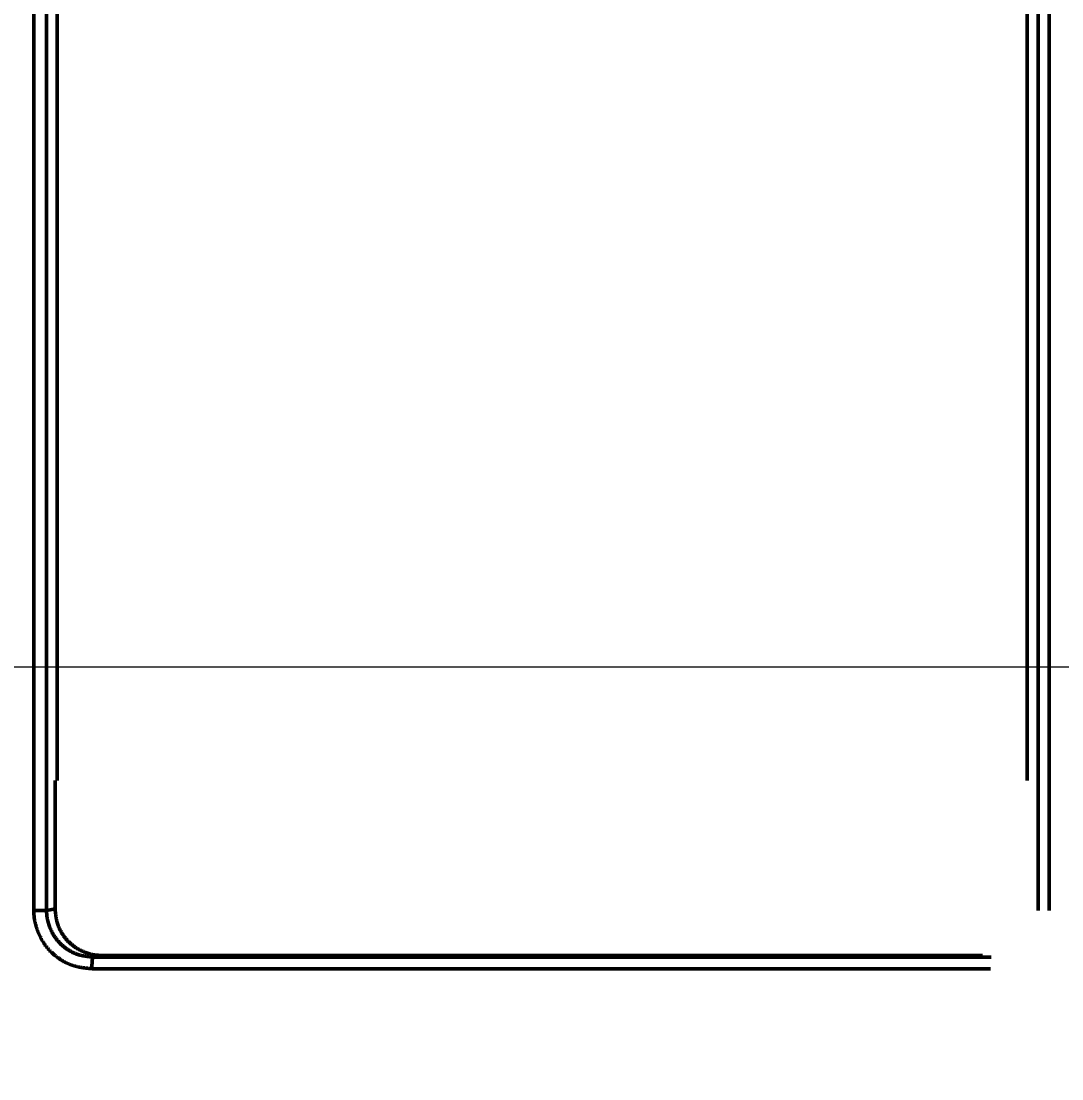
# Model space of a CAD drawing. Header units: millimetres. Extents: x -6033 to 120673, y -4970 to 90533.
# Drawn here: x 87133.36 to 87177.98, y 68215.51 to 68260.88 of the extents above; entities that cross this region are included whole.
import ezdxf
from ezdxf.enums import TextEntityAlignment as Align

# ---------------------------------------------------------------- set-up
doc = ezdxf.new("R2010")
doc.units = ezdxf.units.MM
doc.layers.get('DefPoints').update_dxf_attribs({"color": 250})
for name, color, linetype, lineweight in [('_ACM-A-ANNO-DIMS-b', 2, 'Continuous', 18), ('_ACM-A-ANNO-DIMS-c', 2, 'Continuous', 18), ('I-AR$0$I-SCOPE', 252, 'Continuous', 35), ('I-PLAN$0$_ACM-A-WALL-HACH', 251, 'Continuous', 9)]:
    doc.layers.add(name, color=color, linetype=linetype, lineweight=lineweight)
for name, color, linetype in [('I-CEILING$0$I-RCP-AIR', 64, 'Continuous'), ('I-CEILING$0$RC-Hatch【天花填充】', 251, 'Continuous'), ('I-FLOOR$0$I-FC-HATCH', 8, 'Continuous'), ('地坪', 7, 'Continuous'), ('天花', 7, 'Continuous')]:
    doc.layers.add(name, color=color, linetype=linetype)
doc.styles.add('_ACM-G-NOTES', font='arial.ttf')
doc.styles.add('I-CEILING$0$黑体', font='simhei.ttf', dxfattribs={"height": 600})
doc.dimstyles.new('_ACM-DIM-A_50', dxfattribs={"dimscale": 50, "dimtxt": 2.5, "dimasz": 1, "dimexe": 1.5, "dimexo": 1, "dimgap": 1, "dimtad": 1, "dimdec": 0, "dimrnd": 5, "dimzin": 1, "dimdsep": 46, "dimtxsty": '_ACM-G-NOTES', "dimblk": 'ARCHTICK', "dimcen": 2.5, "dimclrd": 256, "dimclre": 256, "dimclrt": 256, "dimadec": 3, "dimazin": 0, "dimtfac": 1, "dimtdec": 0, "dimtix": 1, "dimtmove": 0, "dimatfit": 3, "dimldrblk": 'DOTSMALL', "dimfxl": 5, "dimfxlon": 1, "dimlwd": 18, "dimlwe": 18, "dimarcsym": 0})

# ---------------------------------------------------------------- blocks, each defined once
blk = doc.blocks.new('I-AR')
at = {"layer": 'I-AR$0$I-SCOPE'}
h = blk.add_hatch(dxfattribs=at)
h.set_pattern_fill('ANSI31', color=256, scale=200)
h.paths.add_polyline_path([(63300, 72640), (66630, 72640), (66630, 70889.383), (90600, 70890), (90600, 66390), (96650, 66390), (96650, 24876.398), (18340, 24876.398), (18340, 66390), (48090, 66390), (48090, 72640), (51400, 72640), (51400, 72649.887), (52869.5, 72649.887), (52869.5, 72640), (55240, 72640), (55240, 72790), (59460, 72790), (59460, 72640), (61830.5, 72640), (61830.5, 72649.887), (63300, 72649.887)], flags=16)
h.paths.add_polyline_path([(7330, 0), (7330, -1770), (11180, -1770), (11180, 0), (18450, 0), (18450, 2900), (27550, 2900), (27550, 18090), (37037.331, 18090), (37037.331, 17350), (96200, 17350), (96200, 18120), (114640, 18120), (114640, 84500), (0, 84500), (0, 0)])
blk = doc.blocks.new('I-PLAN')
at = {"layer": 'I-PLAN$0$_ACM-A-WALL-HACH'}
h = blk.add_hatch(dxfattribs=at)
h.set_pattern_fill('ANSI31', color=256, scale=10, angle=45)
h.paths.add_polyline_path([(88260, 70790), (88260, 70890), (88030, 70890), (88030, 70790), (88230, 70790)], flags=17)
h.paths.add_polyline_path([(79671.546, 69390), (78155, 69390), (78155, 68990), (77955, 68990), (77955, 69590), (79671.546, 69590)], flags=17)
h.paths.add_polyline_path([(80271.546, 69390), (80271.546, 69590), (80780, 69590), (80780, 68990), (80580, 68990), (80580, 69390)], flags=17)
h.paths.add_polyline_path([(74580, 69590), (73930, 69590), (73930, 69390), (74580, 69390)])
h.paths.add_polyline_path([(68780, 69590), (69430, 69590), (69430, 69390), (68780, 69390)])
h.paths.add_polyline_path([(87280, 66490), (87480, 66490), (87480, 66390), (87280, 66390)])
h.paths.add_polyline_path([(82180, 68990), (82180, 69390), (84230, 69390), (84230, 66490), (84430, 66490), (84430, 69390), (85280, 69390), (85280, 69590), (81980, 69590), (81980, 68990)])
h.paths.add_polyline_path([(87480, 67390), (87480, 69390), (88280, 69390), (88280, 69590), (88080, 69590), (86480, 69590), (86480, 69390), (87280, 69390), (87280, 67390)], flags=17)
h.paths.add_polyline_path([(72130, 68170), (72130, 66490), (72330, 66490), (72330, 67870), (73130, 67870), (73130, 68070), (72330, 68070), (72330, 68170)])
h.paths.add_polyline_path([(71230, 68170), (71230, 66390), (71030, 66390), (71030, 67870), (70230, 67870), (70230, 68070), (71030, 68070), (71030, 68170)])
h.paths.add_polyline_path([(72130, 69070), (72330, 69070), (72330, 69390), (73030, 69390), (73030, 69590), (72130, 69590)])
h.paths.add_polyline_path([(71230, 69070), (71030, 69070), (71030, 69390), (70330, 69390), (70330, 69590), (71230, 69590)])
h.paths.add_polyline_path([(67800, 69490), (67830, 69490), (67830, 69590), (67800, 69590)], flags=17)
h.paths.add_polyline_path([(76755, 69590), (75180, 69590), (75180, 69390), (75330, 69390), (75330, 66390), (75530, 66390), (75530, 69390), (76555, 69390), (76555, 68990), (76755, 68990)])
h.paths.add_polyline_path([(68180, 69590), (68180, 69390), (68030, 69390), (68030, 66520), (67780, 66520), (67780, 66390), (67400, 66390), (67400, 66720), (67830, 66720), (67830, 69590)])
edge = h.paths.add_edge_path()
edge.add_line((89860, 70890), (88860, 70890))
edge.add_line((75530, 66520), (84230, 66520))
edge.add_line((75530, 66720), (84230, 66720))
blk = doc.blocks.new('I-CEILING$0$RPK-22-40FSNQS')
at = {"color": 0, "lineweight": 50}
for p, q in [((150.522954, -102.561482), (231.005482, -102.561482)), ((231.005482, -103.0375), (150.522954, -103.0375)), ((225.429992, -103.49814), (150.983436, -103.49814)), ((232.929992, -143.19836), (233.000122, -143.561916)), ((233.000122, -143.561916), (233.000254, -143.56261)), ((225.429992, -145.09814), (151.00926, -145.09814)), ((150.555022, -145.552362), (230.999536, -145.552362)), ((230.92949, -145.189216), (225.429992, -145.189216)), ((230.969542, -145.396868), (230.92949, -145.189216)), ((230.999536, -145.552362), (230.969542, -145.396868)), ((230.999536, -146.09945), (230.999536, -145.552362)), ((230.999536, -146.09945), (150.555022, -146.09945))]:
    blk.add_line(p, q, dxfattribs=at)
for points in [[(233.000254, -143.56261), (233.000252, -143.13188), (233.000248, -142.701144), (233.000246, -142.270394), (233.000242, -141.839628), (233.000238, -141.408836), (233.000236, -140.978012), (233.000232, -140.547152), (233.000228, -140.116246), (233.000226, -139.685292), (233.000222, -139.254282), (233.00022, -138.823208), (233.000216, -138.392066), (233.000212, -137.96085), (233.00021, -137.529552), (233.000206, -137.098168), (233.000204, -136.666688), (233.0002, -136.23511), (233.000198, -135.803424), (233.000194, -135.371628), (233.000192, -134.939712), (233.000188, -134.50767), (233.000184, -134.075498), (233.000182, -133.643188), (233.000178, -133.210736), (233.000176, -132.778134), (233.000172, -132.345374), (233.00017, -131.912452), (233.000166, -131.479362), (233.000164, -131.046098), (233.000162, -130.612652), (233.000158, -130.179024), (233.000156, -129.745238), (233.000152, -129.311322), (233.00015, -128.877302), (233.000148, -128.443208), (233.000144, -128.009068), (233.000142, -127.574912), (233.000138, -127.140764), (233.000136, -126.706658), (233.000134, -126.272616), (233.00013, -125.838672), (233.000128, -125.40485), (233.000126, -124.97118), (233.000124, -124.53769), (233.00012, -124.10441), (233.000118, -123.671366), (233.000116, -123.238586), (233.000114, -122.8061), (233.00011, -122.373936), (233.000108, -121.94212), (233.000106, -121.510684), (233.000104, -121.079652), (233.000102, -120.649056), (233.0001, -120.218924), (233.000098, -119.789282), (233.000094, -119.360158), (233.000092, -118.931582), (233.00009, -118.503584), (233.000088, -118.076188), (233.000086, -117.649424), (233.000084, -117.223314), (233.000082, -116.797842), (233.00008, -116.372986), (233.000078, -115.948726), (233.000076, -115.525036), (233.000074, -115.101898), (233.000072, -114.67929), (233.00007, -114.257186), (233.000068, -113.835568), (233.000066, -113.414412), (233.000064, -112.993698), (233.000062, -112.5734), (233.00006, -112.1535), (233.000058, -111.733974), (233.000058, -111.3148), (233.000056, -110.895956), (233.000054, -110.47742), (233.000052, -110.05917), (233.00005, -109.641186), (233.000048, -109.223444), (233.000046, -108.80592), (233.000044, -108.388596), (233.000042, -107.971448), (233.000042, -107.554454), (233.00004, -107.137592), (233.000038, -106.72084), (233.000036, -106.304176), (233.000034, -105.887578), (233.000032, -105.471024), (233.00003, -105.054492)], [(233.499954, -105.0776), (233.499956, -105.494386), (233.499958, -105.911196), (233.49996, -106.32805), (233.499962, -106.744968), (233.499964, -107.161976), (233.499964, -107.579094), (233.499966, -107.996344), (233.499968, -108.413748), (233.49997, -108.831328), (233.499972, -109.249108), (233.499974, -109.667108), (233.499976, -110.08535), (233.499978, -110.503856), (233.499978, -110.922648), (233.49998, -111.34175), (233.499982, -111.761182), (233.499984, -112.180966), (233.499986, -112.601124), (233.499988, -113.02168), (233.49999, -113.442654), (233.499992, -113.86407), (233.499994, -114.285946), (233.499996, -114.70831), (233.499998, -115.131178), (233.5, -115.554576), (233.500002, -115.978526), (233.500004, -116.403048), (233.500006, -116.828164), (233.500008, -117.253898), (233.50001, -117.68027), (233.500012, -118.107296), (233.500014, -118.534954), (233.500016, -118.963216), (233.500018, -119.392056), (233.50002, -119.821442), (233.500022, -120.251348), (233.500026, -120.681746), (233.500028, -121.112608), (233.50003, -121.543904), (233.500032, -121.975606), (233.500034, -122.407686), (233.500036, -122.840116), (233.50004, -123.272868), (233.500042, -123.705914), (233.500044, -124.139224), (233.500046, -124.572772), (233.50005, -125.006528), (233.500052, -125.440464), (233.500054, -125.874552), (233.500058, -126.308764), (233.50006, -126.743072), (233.500062, -127.177446), (233.500066, -127.611858), (233.500068, -128.046282), (233.50007, -128.480688), (233.500074, -128.915048), (233.500076, -129.349334), (233.500078, -129.783516), (233.500082, -130.217568), (233.500084, -130.651462), (233.500088, -131.085174), (233.50009, -131.518704), (233.500094, -131.952058), (233.500096, -132.385246), (233.5001, -132.81827), (233.500102, -133.251138), (233.500106, -133.683856), (233.500108, -134.11643), (233.500112, -134.548868), (233.500114, -134.981174), (233.500118, -135.413356), (233.50012, -135.845418), (233.500124, -136.277368), (233.500126, -136.709212), (233.50013, -137.140958), (233.500134, -137.572608), (233.500136, -138.00417), (233.50014, -138.435652), (233.500142, -138.86706), (233.500146, -139.298398), (233.50015, -139.729674), (233.500152, -140.160894), (233.500156, -140.592062), (233.500158, -141.023188), (233.500162, -141.454276), (233.500166, -141.885334), (233.500168, -142.316366), (233.500172, -142.74738), (233.500174, -143.17838), (233.500178, -143.609374)], [(232.929992, -105.418968), (232.929992, -143.19836)], [(230.92949, -145.189216), (230.951982, -145.18705), (230.974472, -145.184874), (230.996956, -145.182676), (231.019432, -145.180446), (231.041898, -145.178174), (231.064348, -145.17585), (231.086782, -145.173462), (231.109198, -145.171002), (231.13159, -145.168458), (231.153956, -145.165818), (231.176296, -145.163072), (231.198604, -145.160212), (231.220878, -145.157226), (231.243116, -145.154102), (231.265316, -145.150832), (231.287474, -145.147404), (231.309586, -145.143808), (231.331652, -145.140034), (231.353668, -145.13607), (231.37563, -145.131906), (231.397536, -145.127532), (231.419384, -145.122938), (231.44117, -145.118112), (231.462892, -145.113044), (231.484548, -145.107724), (231.506132, -145.102142), (231.527646, -145.096286), (231.549084, -145.090146), (231.570442, -145.083712), (231.591722, -145.076974), (231.612916, -145.069922), (231.634024, -145.06256), (231.655044, -145.054894), (231.675972, -145.04693), (231.696806, -145.038672), (231.717542, -145.030126), (231.738178, -145.021298), (231.758714, -145.012192), (231.779142, -145.002816), (231.799466, -144.993174), (231.819678, -144.98327), (231.839776, -144.973112), (231.85976, -144.962704), (231.879628, -144.952052), (231.899372, -144.94116), (231.918994, -144.930036), (231.938492, -144.918686), (231.95786, -144.907112), (231.977096, -144.895322), (231.996198, -144.88332), (232.015166, -144.871114), (232.033992, -144.858706), (232.052678, -144.846104), (232.07122, -144.833312), (232.089614, -144.820336), (232.10786, -144.807184), (232.125952, -144.793856), (232.14389, -144.780362), (232.161672, -144.766708), (232.179292, -144.752896), (232.19675, -144.73893), (232.214044, -144.724812), (232.231172, -144.710536), (232.248132, -144.696098), (232.264926, -144.681498), (232.281548, -144.66673), (232.298, -144.65179), (232.31428, -144.636676), (232.330386, -144.621386), (232.346316, -144.605914), (232.362068, -144.590258), (232.377644, -144.574416), (232.39304, -144.558384), (232.408254, -144.542156), (232.423286, -144.525732), (232.438136, -144.509108), (232.452798, -144.49228), (232.467276, -144.475246), (232.481564, -144.458), (232.495664, -144.440542), (232.509574, -144.422866), (232.523292, -144.40497), (232.536814, -144.386852), (232.550144, -144.368506), (232.563276, -144.34993), (232.576212, -144.33112), (232.588946, -144.312074), (232.601482, -144.292788), (232.613816, -144.27326), (232.625946, -144.253484), (232.637872, -144.233464), (232.64959, -144.213212), (232.661096, -144.192752), (232.67239, -144.172104), (232.683466, -144.151286), (232.694324, -144.130318), (232.704958, -144.109224), (232.715366, -144.08802), (232.725548, -144.066728), (232.735496, -144.045368), (232.74521, -144.023962), (232.754688, -144.002528), (232.763924, -143.981086), (232.772916, -143.959658), (232.781664, -143.938264), (232.79016, -143.916922), (232.798406, -143.895656), (232.806394, -143.874482), (232.814126, -143.853424), (232.821596, -143.832498), (232.828802, -143.811728), (232.83574, -143.791134), (232.842408, -143.770734), (232.848802, -143.75055), (232.85492, -143.7306), (232.86076, -143.710908), (232.866318, -143.691492), (232.87159, -143.67237), (232.876574, -143.653566), (232.881266, -143.6351), (232.885606, -143.617248), (232.889668, -143.599732), (232.893464, -143.582538), (232.897002, -143.565656), (232.900294, -143.549076), (232.903346, -143.532784), (232.906172, -143.516768), (232.908778, -143.501018), (232.911174, -143.485522), (232.91337, -143.47027), (232.915378, -143.455248), (232.917202, -143.440446), (232.918856, -143.425852), (232.92035, -143.411452), (232.92169, -143.39724), (232.922886, -143.3832), (232.92395, -143.36932), (232.924892, -143.355592), (232.925718, -143.342002), (232.92644, -143.32854), (232.927066, -143.315192), (232.927606, -143.30195), (232.928072, -143.288798), (232.92847, -143.275728), (232.92881, -143.262728), (232.929104, -143.249784), (232.929358, -143.236888), (232.929586, -143.224026), (232.929794, -143.211188), (232.929992, -143.19836)], [(230.999536, -145.552362), (231.012434, -145.552172), (231.025344, -145.551974), (231.038276, -145.551758), (231.051244, -145.551512), (231.06426, -145.551228), (231.077332, -145.550896), (231.090476, -145.550508), (231.103702, -145.550052), (231.11702, -145.54952), (231.130444, -145.548904), (231.143986, -145.54819), (231.157656, -145.547374), (231.171464, -145.546442), (231.185426, -145.545388), (231.199552, -145.5442), (231.213852, -145.542868), (231.22834, -145.541386), (231.243028, -145.53974), (231.257924, -145.537924), (231.273044, -145.535926), (231.288396, -145.53374), (231.303996, -145.531352), (231.319852, -145.528756), (231.335976, -145.52594), (231.352382, -145.522896), (231.369078, -145.519616), (231.38608, -145.516086), (231.403398, -145.5123), (231.421042, -145.508248), (231.439026, -145.50392), (231.457576, -145.49925), (231.476468, -145.494292), (231.495676, -145.489048), (231.515182, -145.48352), (231.534968, -145.47771), (231.55501, -145.471624), (231.575288, -145.465262), (231.595784, -145.45863), (231.616476, -145.451728), (231.637344, -145.44456), (231.658368, -145.43713), (231.679526, -145.42944), (231.7008, -145.421494), (231.72217, -145.413294), (231.743612, -145.404842), (231.76511, -145.396142), (231.78664, -145.387198), (231.808184, -145.378012), (231.82972, -145.368586), (231.851228, -145.358924), (231.87269, -145.34903), (231.894082, -145.338904), (231.915386, -145.328552), (231.936582, -145.317976), (231.957648, -145.307178), (231.978566, -145.296162), (231.999312, -145.284932), (232.019868, -145.273488), (232.040214, -145.261836), (232.060328, -145.249976), (232.080196, -145.237912), (232.099816, -145.225648), (232.11919, -145.213182), (232.138324, -145.200516), (232.157218, -145.187652), (232.17588, -145.174592), (232.194308, -145.161338), (232.21251, -145.147888), (232.230486, -145.134246), (232.24824, -145.120414), (232.265778, -145.106392), (232.2831, -145.092182), (232.30021, -145.077784), (232.317112, -145.063202), (232.33381, -145.048434), (232.350306, -145.033484), (232.366604, -145.018354), (232.382708, -145.003042), (232.39862, -144.987554), (232.414344, -144.971888), (232.429884, -144.956044), (232.445242, -144.940028), (232.460422, -144.923838), (232.475426, -144.907478), (232.49026, -144.890946), (232.504924, -144.874246), (232.519426, -144.85738), (232.533764, -144.840346), (232.547946, -144.823148), (232.561972, -144.805788), (232.575844, -144.788264), (232.58956, -144.770582), (232.603114, -144.752744), (232.6165, -144.73475), (232.629712, -144.716606), (232.642744, -144.698312), (232.655592, -144.679874), (232.66825, -144.66129), (232.680714, -144.642566), (232.692974, -144.623704), (232.70503, -144.604706), (232.716872, -144.585574), (232.728498, -144.566312), (232.7399, -144.546922), (232.751072, -144.527406), (232.762012, -144.507768), (232.772712, -144.48801), (232.783166, -144.468136), (232.79337, -144.448144), (232.803318, -144.428042), (232.813004, -144.40783), (232.822422, -144.38751), (232.831568, -144.367086), (232.840436, -144.34656), (232.849022, -144.325936), (232.857316, -144.305214), (232.865316, -144.284398), (232.873018, -144.263492), (232.880412, -144.242496), (232.887496, -144.221414), (232.894264, -144.200248), (232.900728, -144.179002), (232.906896, -144.157678), (232.912778, -144.136278), (232.918386, -144.114806), (232.92373, -144.093264), (232.92882, -144.071656), (232.933668, -144.049984), (232.938284, -144.02825), (232.942678, -144.006456), (232.94686, -143.984608), (232.950842, -143.962708), (232.954634, -143.940756), (232.958246, -143.918756), (232.96169, -143.896714), (232.964976, -143.874628), (232.968112, -143.852504), (232.971112, -143.830344), (232.973986, -143.80815), (232.976744, -143.785926), (232.979396, -143.763672), (232.981952, -143.741396), (232.984426, -143.719096), (232.986824, -143.696776), (232.989158, -143.674442), (232.991442, -143.652092), (232.993682, -143.62973), (232.99589, -143.607362), (232.998078, -143.584986), (233.000254, -143.56261)], [(233.500178, -143.609374), (233.497458, -143.637368), (233.494724, -143.665358), (233.491964, -143.693342), (233.489166, -143.721314), (233.486314, -143.749272), (233.483396, -143.777214), (233.480398, -143.805134), (233.477308, -143.83303), (233.474114, -143.860898), (233.4708, -143.888736), (233.467354, -143.916538), (233.463762, -143.944302), (233.460012, -143.972024), (233.456092, -143.999702), (233.451986, -144.02733), (233.447682, -144.054906), (233.443168, -144.082426), (233.438428, -144.109888), (233.433452, -144.137286), (233.428224, -144.16462), (233.422732, -144.191882), (233.416964, -144.219072), (233.410906, -144.246186), (233.404544, -144.273218), (233.397864, -144.300168), (233.390856, -144.327032), (233.383504, -144.353804), (233.375796, -144.380482), (233.367718, -144.407062), (233.359256, -144.433542), (233.350404, -144.459918), (233.341162, -144.486186), (233.331538, -144.512344), (233.321538, -144.538386), (233.31117, -144.564312), (233.300442, -144.590118), (233.289358, -144.615798), (233.277926, -144.641352), (233.266154, -144.666774), (233.254048, -144.692064), (233.241616, -144.717216), (233.228862, -144.742228), (233.215796, -144.767098), (233.202422, -144.791818), (233.18875, -144.81639), (233.174784, -144.840808), (233.160534, -144.86507), (233.146004, -144.889172), (233.131202, -144.91311), (233.116136, -144.936882), (233.100812, -144.960484), (233.085234, -144.983912), (233.069414, -145.007166), (233.053356, -145.030238), (233.037066, -145.053128), (233.020554, -145.075834), (233.003824, -145.098348), (232.986884, -145.12067), (232.969742, -145.142798), (232.952402, -145.164724), (232.934872, -145.18645), (232.917148, -145.20797), (232.899226, -145.229286), (232.881102, -145.250394), (232.862772, -145.271292), (232.844234, -145.291978), (232.82548, -145.312454), (232.806506, -145.332714), (232.787312, -145.352756), (232.76789, -145.372582), (232.748236, -145.392188), (232.728348, -145.411572), (232.70822, -145.430734), (232.68785, -145.44967), (232.667232, -145.46838), (232.646362, -145.486862), (232.625234, -145.505112), (232.603848, -145.523132), (232.582198, -145.540916), (232.56028, -145.558466), (232.538088, -145.57578), (232.51562, -145.592854), (232.49287, -145.609688), (232.469836, -145.626278), (232.446514, -145.642626), (232.422896, -145.658728), (232.398982, -145.674582), (232.374766, -145.690186), (232.350244, -145.70554), (232.325414, -145.72064), (232.300272, -145.735486), (232.274842, -145.750074), (232.24915, -145.7644), (232.22322, -145.77846), (232.197076, -145.792252), (232.170746, -145.80577), (232.144254, -145.819012), (232.117626, -145.831972), (232.090888, -145.84465), (232.064064, -145.857038), (232.037182, -145.869136), (232.010264, -145.880938), (231.983338, -145.89244), (231.956426, -145.90364), (231.929558, -145.914534), (231.902758, -145.925118), (231.87605, -145.935388), (231.84946, -145.94534), (231.823012, -145.95497), (231.796736, -145.964276), (231.770652, -145.973252), (231.74479, -145.981896), (231.719172, -145.990204), (231.693826, -145.998172), (231.668774, -146.005796), (231.644046, -146.013072), (231.619664, -146.019998), (231.595654, -146.026568), (231.572042, -146.03278), (231.548854, -146.03863), (231.52638, -146.044054), (231.50433, -146.04913), (231.482688, -146.053874), (231.46144, -146.058296), (231.440572, -146.06241), (231.420068, -146.066224), (231.399916, -146.069754), (231.380098, -146.07301), (231.360604, -146.076004), (231.341414, -146.078748), (231.322518, -146.081254), (231.303898, -146.083532), (231.28554, -146.085598), (231.267432, -146.08746), (231.249558, -146.089132), (231.231902, -146.090626), (231.21445, -146.091952), (231.197188, -146.093124), (231.180102, -146.094154), (231.163176, -146.095052), (231.146396, -146.095832), (231.129746, -146.096504), (231.113214, -146.09708), (231.096786, -146.097574), (231.080444, -146.097996), (231.064174, -146.098358), (231.047964, -146.098672), (231.031796, -146.098952), (231.015658, -146.099206), (230.999536, -146.09945)], [(233.000254, -143.56261), (233.00057, -143.562936), (233.000886, -143.563262), (233.001204, -143.56359), (233.001522, -143.563916), (233.00184, -143.56424), (233.002162, -143.564566), (233.002484, -143.56489), (233.00281, -143.565212), (233.003138, -143.565534), (233.00347, -143.565854), (233.003806, -143.566174), (233.004146, -143.566492), (233.004488, -143.566808), (233.004838, -143.567122), (233.00519, -143.567434), (233.00555, -143.567742), (233.005914, -143.56805), (233.006284, -143.568356), (233.006662, -143.568658), (233.007046, -143.568958), (233.007436, -143.569256), (233.007834, -143.56955), (233.008242, -143.56984), (233.008656, -143.570128), (233.00908, -143.570412), (233.009512, -143.570692), (233.009954, -143.57097), (233.010406, -143.571242), (233.010868, -143.571512), (233.01134, -143.571778), (233.01203, -143.572148), (233.012744, -143.57251), (233.013478, -143.572864), (233.014234, -143.57321), (233.01501, -143.573548), (233.015808, -143.57388), (233.016626, -143.574206), (233.017466, -143.574524), (233.018326, -143.574838), (233.019206, -143.575144), (233.020106, -143.575446), (233.021026, -143.575742), (233.021964, -143.576034), (233.022924, -143.57632), (233.023902, -143.576604), (233.0249, -143.576882), (233.025918, -143.577158), (233.026954, -143.57743), (233.028008, -143.5777), (233.029082, -143.577968), (233.030172, -143.578232), (233.031282, -143.578496), (233.03241, -143.578756), (233.033556, -143.579016), (233.03472, -143.579276), (233.0359, -143.579534), (233.037098, -143.579792), (233.038314, -143.58005), (233.039546, -143.58031), (233.040794, -143.580568), (233.042096, -143.580836), (233.043416, -143.581104), (233.044752, -143.581374), (233.046106, -143.581644), (233.047478, -143.581916), (233.048868, -143.582186), (233.050274, -143.582458), (233.0517, -143.582732), (233.053142, -143.583004), (233.054602, -143.583278), (233.056078, -143.58355), (233.057574, -143.583824), (233.059086, -143.584096), (233.060616, -143.58437), (233.062164, -143.584642), (233.06373, -143.584916), (233.065314, -143.585188), (233.066914, -143.58546), (233.068534, -143.58573), (233.07017, -143.586002), (233.071824, -143.586272), (233.073496, -143.58654), (233.075186, -143.586808), (233.076894, -143.587076), (233.078618, -143.587342), (233.080362, -143.587606), (233.082122, -143.58787), (233.083902, -143.588132), (233.085698, -143.588394), (233.087512, -143.588652), (233.089344, -143.58891), (233.091194, -143.589166), (233.093062, -143.58942), (233.094946, -143.589674), (233.096848, -143.589926), (233.098768, -143.590174), (233.100704, -143.590424), (233.102658, -143.59067), (233.10463, -143.590914), (233.106616, -143.591158), (233.10862, -143.5914), (233.110642, -143.591642), (233.112678, -143.59188), (233.114732, -143.592118), (233.116802, -143.592354), (233.118888, -143.59259), (233.12099, -143.592822), (233.12311, -143.593054), (233.125244, -143.593284), (233.127394, -143.593514), (233.129558, -143.593742), (233.13174, -143.593968), (233.133936, -143.594192), (233.136148, -143.594416), (233.138376, -143.594638), (233.140618, -143.594858), (233.142876, -143.595078), (233.145148, -143.595296), (233.147436, -143.595514), (233.149738, -143.595728), (233.152054, -143.595944), (233.154386, -143.596156), (233.15673, -143.596368), (233.15909, -143.596578), (233.161464, -143.596786), (233.163852, -143.596994), (233.166254, -143.5972), (233.16867, -143.597406), (233.1711, -143.597608), (233.173544, -143.59781), (233.176, -143.598012), (233.17847, -143.59821), (233.180954, -143.598408), (233.183452, -143.598604), (233.185962, -143.598798), (233.188486, -143.598992), (233.191022, -143.599184), (233.19357, -143.599374), (233.196134, -143.599562), (233.198708, -143.599748), (233.201296, -143.599934), (233.203896, -143.600118), (233.206508, -143.6003), (233.209132, -143.60048), (233.211768, -143.600658), (233.214418, -143.600836), (233.217078, -143.601012), (233.219752, -143.601186), (233.222436, -143.601358), (233.225132, -143.601528), (233.22784, -143.601696), (233.23056, -143.601862), (233.23329, -143.602028), (233.236032, -143.60219), (233.238786, -143.602352), (233.24155, -143.602512), (233.244324, -143.60267), (233.24711, -143.602826), (233.249906, -143.602982), (233.252712, -143.603134), (233.25553, -143.603286), (233.258358, -143.603436), (233.261194, -143.603582), (233.264042, -143.603728), (233.2669, -143.603874), (233.269766, -143.604016), (233.272642, -143.604156), (233.27553, -143.604296), (233.278424, -143.604434), (233.28133, -143.604568), (233.284244, -143.604702), (233.287166, -143.604836), (233.290098, -143.604966), (233.29304, -143.605094), (233.29599, -143.605222), (233.298948, -143.605348), (233.301914, -143.60547), (233.304888, -143.605592), (233.307872, -143.605714), (233.310864, -143.605832), (233.313862, -143.605948), (233.31687, -143.606064), (233.319884, -143.606178), (233.322906, -143.60629), (233.325936, -143.606398), (233.328972, -143.606508), (233.332016, -143.606614), (233.335068, -143.606718), (233.338126, -143.60682), (233.34119, -143.60692), (233.344262, -143.607018), (233.34734, -143.607116), (233.350424, -143.60721), (233.353514, -143.607302), (233.35661, -143.607392), (233.359714, -143.60748), (233.362822, -143.607566), (233.365936, -143.60765), (233.369056, -143.607732), (233.37218, -143.607812), (233.375312, -143.60789), (233.378448, -143.607964), (233.381588, -143.608038), (233.384734, -143.608108), (233.387886, -143.608176), (233.391042, -143.608242), (233.394202, -143.608306), (233.397366, -143.608366), (233.400534, -143.608424), (233.403708, -143.60848), (233.406886, -143.608534), (233.410066, -143.608586), (233.413252, -143.608634), (233.41644, -143.60868), (233.419632, -143.608724), (233.422828, -143.608768), (233.426026, -143.608808), (233.429228, -143.608846), (233.432432, -143.608882), (233.43564, -143.608918), (233.43885, -143.60895), (233.442062, -143.608982), (233.445278, -143.609012), (233.448496, -143.60904), (233.451716, -143.609068), (233.454936, -143.609094), (233.45816, -143.60912), (233.461386, -143.609142), (233.464612, -143.609166), (233.467842, -143.609188), (233.47107, -143.609208), (233.474302, -143.60923), (233.477534, -143.609248), (233.480768, -143.609268), (233.484, -143.609286), (233.487236, -143.609304), (233.49047, -143.609322), (233.496942, -143.609358), (233.500178, -143.609374)]]:
    blk.add_lwpolyline(points, dxfattribs=at)
blk = doc.blocks.new('I-CEILING')
at = {"layer": 'I-CEILING$0$RC-Hatch【天花填充】'}
h = blk.add_hatch(dxfattribs=at)
h.set_pattern_fill('_USER', color=256, scale=600, double=1, pattern_type=0)
h.set_pattern_definition([(0, (81980, 70481.47), (0, 600), []), (90, (81980, 70481.47), (-600, 4e-14), [])])
h.paths.add_polyline_path([(84430, 69390), (85280, 69390), (85280, 69590), (81980, 69590), (81980, 69090), (80780, 69090), (80780, 69590), (77955, 69590), (77955, 69090), (76755, 69090), (76755, 69590), (66630, 69590), (66630, 70790), (88030, 70790), (88030, 69590), (86480, 69590), (86480, 69390), (87280, 69390), (87280, 66390), (85430, 66390), (85430, 66490), (84430, 66490)])
at = {"layer": 'I-CEILING$0$I-RCP-AIR', "rotation": 269.9999999882699}
blk.add_blockref('I-CEILING$0$RPK-22-40FSNQS', (87280, 68453.738, 3000), dxfattribs=at)
at = {"layer": 'I-CEILING$0$I-RCP-AIR', "style": 'I-CEILING$0$黑体'}
for tag, p in [('R', (61966.358, 71748.905)), ('R', (61966.358, 66925.235)), ('R', (51736.068, 63924.766)), ('R', (62976.068, 63924.766)), ('S', (56433.591, 63065))]:
    blk.add_attdef(tag, text='', height=100, dxfattribs=at).set_placement(p, align=Align.MIDDLE_CENTER)
blk = doc.blocks.new('I-FLOOR')
at = {"layer": 'I-FLOOR$0$I-FC-HATCH'}
h = blk.add_hatch(dxfattribs=at)
h.set_pattern_fill('_USER', color=256, scale=600, double=1, pattern_type=0)
h.set_pattern_definition([(0, (85280, 69590), (0, 600), []), (90, (85280, 69590), (-600, 4e-14), [])])
h.paths.add_polyline_path([(84430, 69390), (85280, 69390), (85280, 69590), (81980, 69590), (81980, 69090), (80780, 69090), (80780, 69590), (77955, 69590), (77955, 69090), (76755, 69090), (76755, 69590), (66630, 69590), (66630, 70790), (88030, 70790), (88030, 69590), (86480, 69590), (86480, 69390), (87280, 69390), (87280, 66390), (85430, 66390), (85430, 66490), (84430, 66490)])
blk = doc.blocks.new('_ArchTick')
at = {"color": 0, "linetype": 'ByBlock', "const_width": 0.15}
blk.add_lwpolyline([(-0.5, -0.5), (0.5, 0.5)], dxfattribs=at)
blk = doc.blocks.new('*D142')
at = {"layer": '_ACM-A-ANNO-DIMS-b', "lineweight": 18, "transparency": 16777216}
for p, q in [((86480, 67983.186), (86480, 68308.186)), ((87280, 67983.186), (87280, 68308.186)), ((86480, 68233.186), (87280, 68233.186))]:
    blk.add_line(p, q, dxfattribs=at)
at = {"layer": 'DefPoints', "color": 0, "transparency": 16777216}
for p in [(87280, 68233.186), (86480, 67781.466), (87280, 67781.466)]:
    blk.add_point(p, dxfattribs=at)
at = {"layer": '_ACM-A-ANNO-DIMS-b', "lineweight": 18, "transparency": 16777216, "xscale": 50, "yscale": 50, "zscale": 50, "rotation": 180}
blk.add_blockref('_ArchTick', (86480, 68233.186), dxfattribs=at)
at = {"layer": '_ACM-A-ANNO-DIMS-b', "lineweight": 18, "transparency": 16777216, "xscale": 50, "yscale": 50, "zscale": 50}
blk.add_blockref('_ArchTick', (87280, 68233.186), dxfattribs=at)
at = {"layer": '_ACM-A-ANNO-DIMS-b', "transparency": 16777216, "insert": (86880, 68347.008), "char_height": 125, "attachment_point": 5, "style": '_ACM-G-NOTES'}
blk.add_mtext('800', dxfattribs=at)
blk = doc.blocks.new('_DotSmall')
at = {"color": 0, "linetype": 'ByBlock', "const_width": 0.5}
blk.add_lwpolyline([(-0.0625, 0, 1), (0.0625, 0, 1)], format="xyb", close=True, dxfattribs=at)
blk = doc.blocks.new('*D236')
at = {"layer": '_ACM-A-ANNO-DIMS-c', "lineweight": 18, "transparency": 16777216}
for p, q in [((86747.261, 69390), (86422.261, 69390)), ((86497.261, 67926.5), (86497.261, 69390)), ((86747.261, 67926.5), (86422.261, 67926.5))]:
    blk.add_line(p, q, dxfattribs=at)
at = {"layer": 'DefPoints', "color": 0, "transparency": 16777216}
for p in [(86497.261, 69390), (87342.05, 69390), (87342.05, 67926.5)]:
    blk.add_point(p, dxfattribs=at)
at = {"layer": '_ACM-A-ANNO-DIMS-c', "lineweight": 18, "transparency": 16777216, "xscale": 50, "yscale": 50, "zscale": 50}
for p, rotation in [((86497.261, 69390), 90), ((86497.261, 67926.5), 270)]:
    blk.add_blockref('_ArchTick', p, dxfattribs=dict(at, rotation=rotation))
at = {"layer": '_ACM-A-ANNO-DIMS-c', "transparency": 16777216, "insert": (86383.439, 68658.25), "char_height": 125, "attachment_point": 5, "rotation": 90, "style": '_ACM-G-NOTES'}
blk.add_mtext('1465', dxfattribs=at)

msp = doc.modelspace()

# ---------------------------------------------------------------- block references
for name in ['I-AR', 'I-PLAN']:
    msp.add_blockref(name, (0, 0))

# ---------------------------------------------------------------- next in the draw order: block references
at = {"layer": '天花'}
msp.add_blockref('I-CEILING', (0, 0), dxfattribs=at)

# ---------------------------------------------------------------- next in the draw order: block references
at = {"layer": '地坪'}
msp.add_blockref('I-FLOOR', (0, 0), dxfattribs=at)

# ---------------------------------------------------------------- next in the draw order: dimensions: what is measured, and where the dimension line sits
at = {"layer": '_ACM-A-ANNO-DIMS-b'}
dim = msp.add_linear_dim(base=(87280, 68233.186), p1=(86480, 67781.466), p2=(87280, 67781.466), dimstyle='_ACM-DIM-A_50', dxfattribs=at)
dim.commit()
dim.dimension.update_dxf_attribs({"geometry": '*D142', "text_midpoint": (86880, 68347.008)})
at = {"layer": '_ACM-A-ANNO-DIMS-c'}
dim = msp.add_linear_dim(base=(86497.260511325, 69390), p1=(87342.050366476, 67926.5), p2=(87342.050366476, 69390), angle=90, dimstyle='_ACM-DIM-A_50', override={"dimzin": 8}, dxfattribs=at)
dim.commit()
dim.dimension.update_dxf_attribs({"geometry": '*D236', "text_midpoint": (86383.43888786, 68658.25)})

doc.saveas('drawing.dxf')
